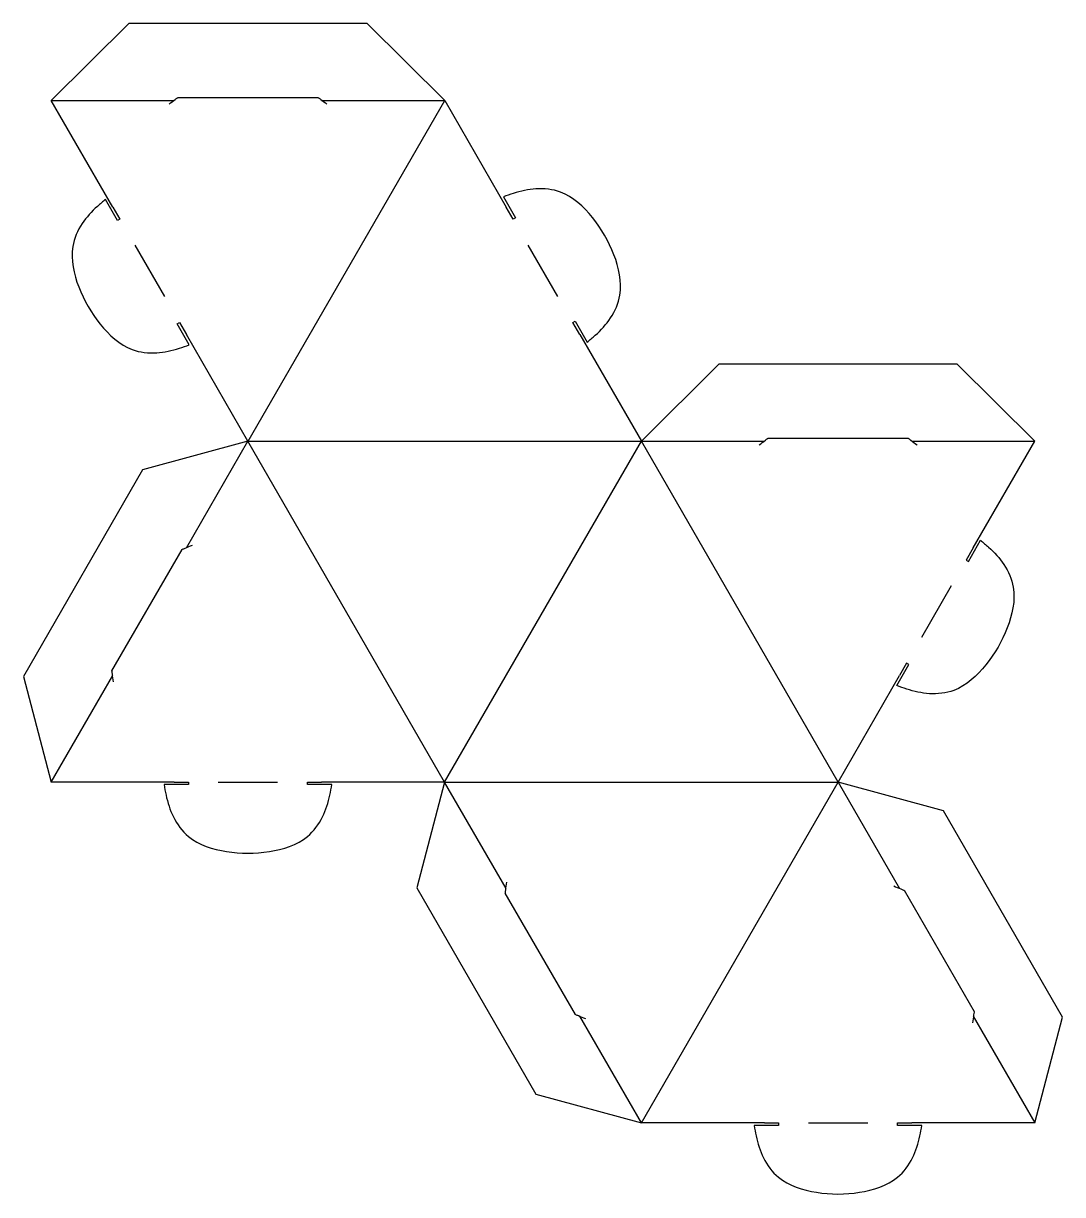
# Model space of a CAD drawing. Extents: x 4 to 205, y 69 to 295.
import ezdxf

# ---------------------------------------------------------------- set-up
doc = ezdxf.new("R2010")
doc.units = 0
doc.layers.get('0').update_dxf_attribs({"linetype": 'CONTINUOUS'})

msp = doc.modelspace()

# ---------------------------------------------------------------- linework, layer by layer
at = {"color": 5}
for p, q in [((24.581433, 294.632805), (9.612296, 279.782314)), ((70.55868, 294.632805), (24.581433, 294.632805)), ((85.527817, 279.782314), (70.55868, 294.632805)), ((34.054277, 280.374072), (61.096054, 280.374072)), ((21.483675, 259.219354), (9.612296, 279.782314)), ((85.527817, 279.782192), (97.399196, 259.219233)), ((22.407074, 256.612459), (20.058375, 260.680523)), ((96.847321, 261.184648), (99.196014, 257.11659)), ((21.483679, 259.219371), (22.844087, 256.864769)), ((98.758242, 256.863843), (97.399303, 259.219292)), ((22.844087, 256.864769), (22.407074, 256.612459)), ((99.196014, 257.11659), (98.758242, 256.863843)), ((110.253687, 236.954902), (110.6907, 237.207212)), ((110.6907, 237.207212), (113.039398, 233.139148)), ((33.901758, 236.703081), (34.33953, 236.955828)), ((36.250451, 232.635023), (33.901758, 236.703081)), ((34.33953, 236.955828), (35.698472, 234.600379)), ((111.614094, 234.6003), (110.253687, 236.954902)), ((47.569955, 214.037479), (35.698577, 234.600438)), ((111.614097, 234.600317), (123.485475, 214.037357)), ((138.443253, 228.888091), (123.474116, 214.0376)), ((184.420499, 228.888091), (138.443253, 228.888091)), ((199.389636, 214.0376), (184.420499, 228.888091)), ((147.916096, 214.629358), (174.957873, 214.629358)), ((47.569842, 214.037662), (27.224372, 208.499254)), ((187.518257, 193.474519), (199.389636, 214.037479)), ((27.224372, 208.499254), (4.235749, 168.681788)), ((186.59486, 190.867624), (188.943559, 194.935688)), ((21.320595, 169.756146), (34.841482, 193.175011)), ((187.518254, 193.474536), (186.157845, 191.119933)), ((186.157845, 191.119933), (186.59486, 190.867624)), ((172.751482, 166.890188), (175.100175, 170.958243)), ((174.662403, 171.21099), (173.303461, 168.855541)), ((175.100175, 170.958243), (174.662403, 171.21099)), ((4.235749, 168.681788), (9.612082, 148.292889)), ((161.431978, 148.292644), (173.303356, 168.855603)), ((33.350234, 148.302225), (9.6065, 148.302789)), ((36.069572, 147.798464), (31.372175, 147.798464)), ((33.350223, 148.302236), (36.069572, 148.303083)), ((36.069572, 148.303083), (36.069572, 147.798464)), ((59.058943, 147.798464), (59.058943, 148.303958)), ((59.058943, 148.303958), (61.778292, 148.303111)), ((63.756328, 147.798464), (59.058943, 147.798464)), ((85.522026, 148.302668), (61.778292, 148.303233)), ((85.521921, 148.302609), (80.145588, 127.91371)), ((181.771657, 142.764274), (161.426186, 148.302682)), ((204.76028, 102.946808), (181.771657, 142.764274)), ((80.145588, 127.91371), (103.134211, 88.096244)), ((110.746215, 103.429335), (97.225327, 126.8482)), ((174.159652, 127.431183), (187.680541, 104.012318)), ((199.383946, 82.557909), (204.76028, 102.946808)), ((103.134211, 88.096244), (123.479681, 82.557836)), ((147.212047, 82.557407), (123.468313, 82.557971)), ((149.931385, 82.053646), (145.233988, 82.053646)), ((147.212036, 82.557418), (149.931385, 82.558265)), ((149.931385, 82.558265), (149.931385, 82.053646)), ((172.920756, 82.053646), (172.920756, 82.55914)), ((172.920756, 82.55914), (175.640105, 82.558293)), ((177.618142, 82.053646), (172.920756, 82.053646)), ((199.383842, 82.55785), (175.640105, 82.558414))]:
    msp.add_line(p, q, dxfattribs=at)
at = {"color": 1}
for p, q in [((9.612296, 279.782314), (33.356028, 279.781749)), ((47.575735, 214.047385), (85.52782, 279.782314)), ((61.784086, 279.782757), (85.527817, 279.782192)), ((25.728642, 251.869181), (31.455284, 241.951475)), ((107.36913, 241.95049), (101.642489, 251.868196)), ((35.697595, 193.475208), (47.56995, 214.0376)), ((85.522026, 148.302671), (47.569947, 214.0376)), ((47.569947, 214.0376), (123.474105, 214.0376)), ((85.522026, 148.302668), (123.474105, 214.0376)), ((161.426184, 148.302671), (123.474105, 214.0376)), ((123.474116, 214.0376), (147.217847, 214.037036)), ((175.645905, 214.038043), (199.389636, 214.037479)), ((183.273291, 186.124346), (177.546649, 176.206637)), ((9.612082, 148.292889), (21.484437, 168.855284)), ((41.838155, 148.303388), (53.290464, 148.303952)), ((85.522026, 148.302671), (161.426184, 148.302671)), ((97.393404, 127.739711), (85.522026, 148.302668)), ((123.474105, 82.567742), (161.426186, 148.302674)), ((161.426186, 148.302682), (173.297562, 127.739723)), ((123.479681, 82.557836), (111.608306, 103.120795)), ((187.512463, 103.120807), (199.383842, 82.55785)), ((155.699968, 82.55857), (167.152278, 82.559134))]:
    msp.add_line(p, q, dxfattribs=at)
at = {"color": 5}
for points, knots in [([(32.340375, 279.064817), (32.742401, 279.371926), (33.292543, 279.792181), (33.863843, 280.228599), (34.033117, 280.357908), (34.054277, 280.374072)], [0, 0, 0, 0, 1.517719, 2.076878, 2.156758, 2.156758, 2.156758, 2.156758]), ([(61.096054, 280.374072), (61.117213, 280.357908), (61.286487, 280.228599), (61.857788, 279.792181), (62.407929, 279.371926), (62.809955, 279.064817)], [0, 0, 0, 0, 0.07988, 0.639039, 2.156758, 2.156758, 2.156758, 2.156758]), ([(113.039398, 233.139148), (113.560281, 233.575704), (115.219189, 234.966047), (117.788999, 237.730263), (120.164473, 243.149801), (118.478062, 250.377725), (114.501053, 257.266939), (109.083656, 262.340622), (103.202177, 262.995131), (99.521419, 262.155746), (97.486284, 261.416687), (96.847321, 261.184648)], [0, 0, 0, 0, 2.039066, 6.494019, 11.236554, 19.143752, 27.420481, 35.327594, 40.071766, 44.528269, 46.567801, 46.567801, 46.567801, 46.567801]), ([(20.058375, 260.680523), (19.537493, 260.243967), (17.878585, 258.853624), (15.308774, 256.089408), (12.933301, 250.66987), (14.61971, 243.441946), (18.596721, 236.552732), (24.014117, 231.479049), (29.895595, 230.824539), (33.576354, 231.663925), (35.611488, 232.402984), (36.250451, 232.635023)], [0, 0, 0, 0, 2.039066, 6.494019, 11.236553, 19.143752, 27.42048, 35.327595, 40.071765, 44.528268, 46.5678, 46.5678, 46.5678, 46.5678]), ([(146.202194, 213.320104), (146.60422, 213.627213), (147.154362, 214.047467), (147.725662, 214.483885), (147.894936, 214.613194), (147.916096, 214.629358)], [0, 0, 0, 0, 1.517719, 2.076878, 2.156758, 2.156758, 2.156758, 2.156758]), ([(174.957873, 214.629358), (174.979032, 214.613194), (175.148306, 214.483885), (175.719607, 214.047467), (176.269748, 213.627213), (176.671774, 213.320104)], [0, 0, 0, 0, 0.07988, 0.639039, 2.156758, 2.156758, 2.156758, 2.156758]), ([(188.943559, 194.935688), (189.464441, 194.499132), (191.123349, 193.108789), (193.693159, 190.344572), (196.068634, 184.925035), (194.382223, 177.697111), (190.405213, 170.807897), (184.987817, 165.734213), (179.106338, 165.079704), (175.425579, 165.91909), (173.390444, 166.658149), (172.751482, 166.890188)], [0, 0, 0, 0, 2.039066, 6.494019, 11.236554, 19.143752, 27.420481, 35.327594, 40.071766, 44.528269, 46.567801, 46.567801, 46.567801, 46.567801]), ([(34.841482, 193.175011), (34.86606, 193.185253), (35.062682, 193.267195), (35.726283, 193.543746), (36.365305, 193.810055), (36.832283, 194.004665)], [0, 0, 0, 0, 0.07988, 0.63904, 2.15676, 2.15676, 2.15676, 2.15676]), ([(21.597492, 167.617234), (21.532541, 168.118954), (21.44366, 168.805519), (21.351362, 169.518489), (21.324014, 169.72974), (21.320595, 169.756146)], [0, 0, 0, 0, 1.51772, 2.07688, 2.15676, 2.15676, 2.15676, 2.15676]), ([(31.372175, 147.798464), (31.489802, 147.129088), (31.864422, 144.99726), (32.973398, 141.389631), (36.479118, 136.622641), (43.581889, 134.469153), (51.536628, 134.468737), (58.639264, 136.6235), (62.146825, 141.389755), (63.260275, 144.997079), (63.637799, 147.129087), (63.756328, 147.798464)], [0, 0, 0, 0, 2.039066, 6.49402, 11.236554, 19.143752, 27.420481, 35.327594, 40.071765, 44.528269, 46.567801, 46.567801, 46.567801, 46.567801]), ([(97.225327, 126.8482), (97.228745, 126.874606), (97.256093, 127.085856), (97.348392, 127.798826), (97.437273, 128.485389), (97.502224, 128.987108)], [0, 0, 0, 0, 0.07988, 0.639039, 2.156757, 2.156757, 2.156757, 2.156757]), ([(172.168854, 128.26084), (172.635831, 128.066229), (173.274853, 127.79992), (173.938452, 127.523367), (174.135074, 127.441426), (174.159652, 127.431183)], [0, 0, 0, 0, 1.517719, 2.076879, 2.156759, 2.156759, 2.156759, 2.156759]), ([(187.680541, 104.012318), (187.677122, 103.985912), (187.649774, 103.774662), (187.557476, 103.061692), (187.468595, 102.375129), (187.403644, 101.87341)], [0, 0, 0, 0, 0.07988, 0.639039, 2.156757, 2.156757, 2.156757, 2.156757]), ([(112.737014, 102.599678), (112.270036, 102.794289), (111.631015, 103.060598), (110.967415, 103.337151), (110.770793, 103.419092), (110.746215, 103.429335)], [0, 0, 0, 0, 1.517719, 2.076879, 2.156759, 2.156759, 2.156759, 2.156759]), ([(145.233988, 82.053646), (145.351616, 81.38427), (145.726235, 79.252442), (146.835212, 75.644813), (150.340932, 70.877823), (157.443702, 68.724335), (165.398441, 68.723919), (172.501077, 70.878683), (176.00864, 75.644936), (177.122089, 79.25226), (177.499612, 81.384268), (177.618142, 82.053646)], [0, 0, 0, 0, 2.039066, 6.49402, 11.236554, 19.143752, 27.420481, 35.327594, 40.071766, 44.528269, 46.567802, 46.567802, 46.567802, 46.567802])]:
    msp.add_open_spline(points, degree=3, knots=knots, dxfattribs=at)

doc.saveas('drawing.dxf')
